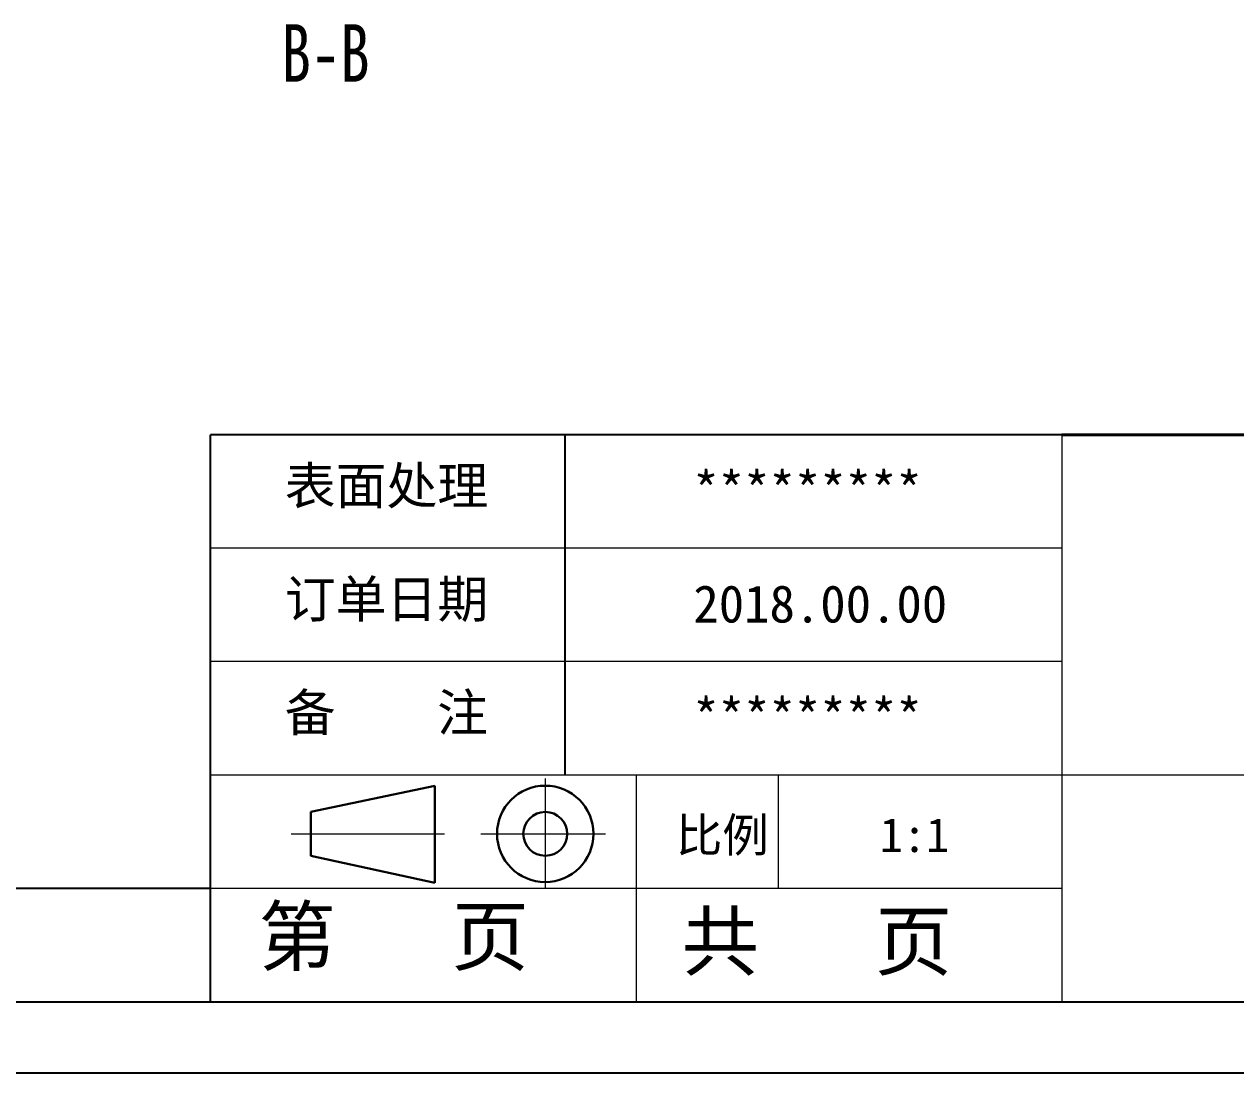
# Model space of a CAD drawing. Header units: inches. Extents: x 1631 to 3663, y 1126 to 1454.
# Drawn here: x 2306.8 to 2440.6, y 1125.7 to 1241.4 of the extents above; entities that cross this region are included whole.
import ezdxf

# ---------------------------------------------------------------- set-up
doc = ezdxf.new("R2010")
doc.units = ezdxf.units.IN
doc.header["$LTSCALE"] = 15
doc.linetypes.add('CENTER2', pattern=[28.575, 19.05, -3.175, 3.175, -3.175])
for name, color, linetype, lineweight in [('粗实线', 7, 'Continuous', 30), ('细实线', 3, 'Continuous', 9), ('细点划线', 2, 'CENTER2', 9)]:
    doc.layers.add(name, color=color, linetype=linetype, lineweight=lineweight)
doc.styles.add('SLDTEXTSTYLE0', font='TXT', dxfattribs={"width": 0.75})
doc.styles.get("Standard").update_dxf_attribs({"font": 'txt', "bigfont": 'gbcbig.shx'})

msp = doc.modelspace()

# ---------------------------------------------------------------- linework, layer by layer
for p, q in [((2421.347, 1196.101), (2327.421, 1196.101)), ((2327.421, 1133.484), (2327.421, 1196.101)), ((2366.557, 1158.531), (2366.557, 1196.101)), ((2327.421, 1146.007), (2164.124, 1146.007)), ((2164.124, 1133.484), (2609.198, 1133.484)), ((2152.094, 1125.657), (2617.026, 1125.657)), ((2152.094, 1125.657), (2367.34, 1125.657))]:
    msp.add_line(p, q)
at = {"layer": '粗实线', "color": 7, "lineweight": 40}
msp.add_line((2609.198, 1196.101), (2421.347, 1196.101), dxfattribs=at)
at = {"layer": '粗实线', "color": 7}
for p, q in [((2352.172, 1157.359), (2338.489, 1154.459)), ((2352.172, 1157.359), (2352.172, 1146.635)), ((2338.489, 1154.459), (2338.489, 1149.619)), ((2338.489, 1149.619), (2352.172, 1146.635))]:
    msp.add_line(p, q, dxfattribs=at)
for radius in [5.32, 2.42]:
    msp.add_circle((2364.351, 1152.039), radius, dxfattribs=at)
at = {"layer": '细实线', "color": 7}
for p, q in [((2421.347, 1196.101), (2421.347, 1133.484)), ((2421.347, 1183.577), (2327.421, 1183.577)), ((2421.347, 1171.054), (2327.421, 1171.054)), ((2609.198, 1158.531), (2327.421, 1158.531)), ((2374.384, 1158.531), (2374.384, 1133.484)), ((2390.039, 1158.531), (2390.039, 1146.007)), ((2421.347, 1146.007), (2327.421, 1146.007))]:
    msp.add_line(p, q, dxfattribs=at)
at = {"layer": '细点划线', "color": 7}
for p, q in [((2364.351, 1158.163), (2364.351, 1146.007)), ((2336.307, 1152.039), (2353.221, 1152.039)), ((2357.236, 1152.039), (2370.986, 1152.039))]:
    msp.add_line(p, q, dxfattribs=at)

# ---------------------------------------------------------------- texts
at = {"color": 7, "linetype": 'Continuous', "insert": (2335.247, 1241.438), "char_height": 6.35, "attachment_point": 1, "style": 'SLDTEXTSTYLE0'}
msp.add_mtext('B-B', dxfattribs=at)
at = {"char_height": 4.11854, "width": 2340.77273, "attachment_point": 1}
for s, insert in [('{\\fSimHei|b0|i0|c134|p49;表面处理}', (2335.589, 1192.547)), ('{\\fSimHei|b0|i0|c134|p49;*********}', (2380.698, 1192.017)), ('{\\fSimHei|b0|i0|c134|p49;订单日期}', (2335.589, 1180.023)), ('{\\fSimHei|b0|i0|c134|p49;2018.00.00}', (2380.698, 1179.494)), ('{\\fSimHei|b0|i0|c134|p49;备    注}', (2335.589, 1167.5)), ('{\\fSimHei|b0|i0|c134|p49;*********}', (2380.698, 1166.97))]:
    msp.add_mtext(s, dxfattribs=dict(at, insert=insert))
at = {"layer": '细实线', "color": 7, "attachment_point": 1}
for s, insert, char_height, width in [('{\\fSimSun|b0|i0|c134|p54;比例}', (2378.767, 1153.788), 3.75703, 16.49218), ('{\\fSimSun|b0|i0|c134|p54;1:1}', (2401.271, 1153.788), 3.75703, 16.49218), ('{\\fSimSun|b0|i0|c134|p54;第   页}', (2332.691, 1143.855), 6.26171, 46.96283), ('{\\fSimSun|b0|i0|c134|p54; 共   页}', (2375.151, 1143.323), 6.26171, 46.96283)]:
    msp.add_mtext(s, dxfattribs=dict(at, insert=insert, char_height=char_height, width=width))

doc.saveas('drawing.dxf')
